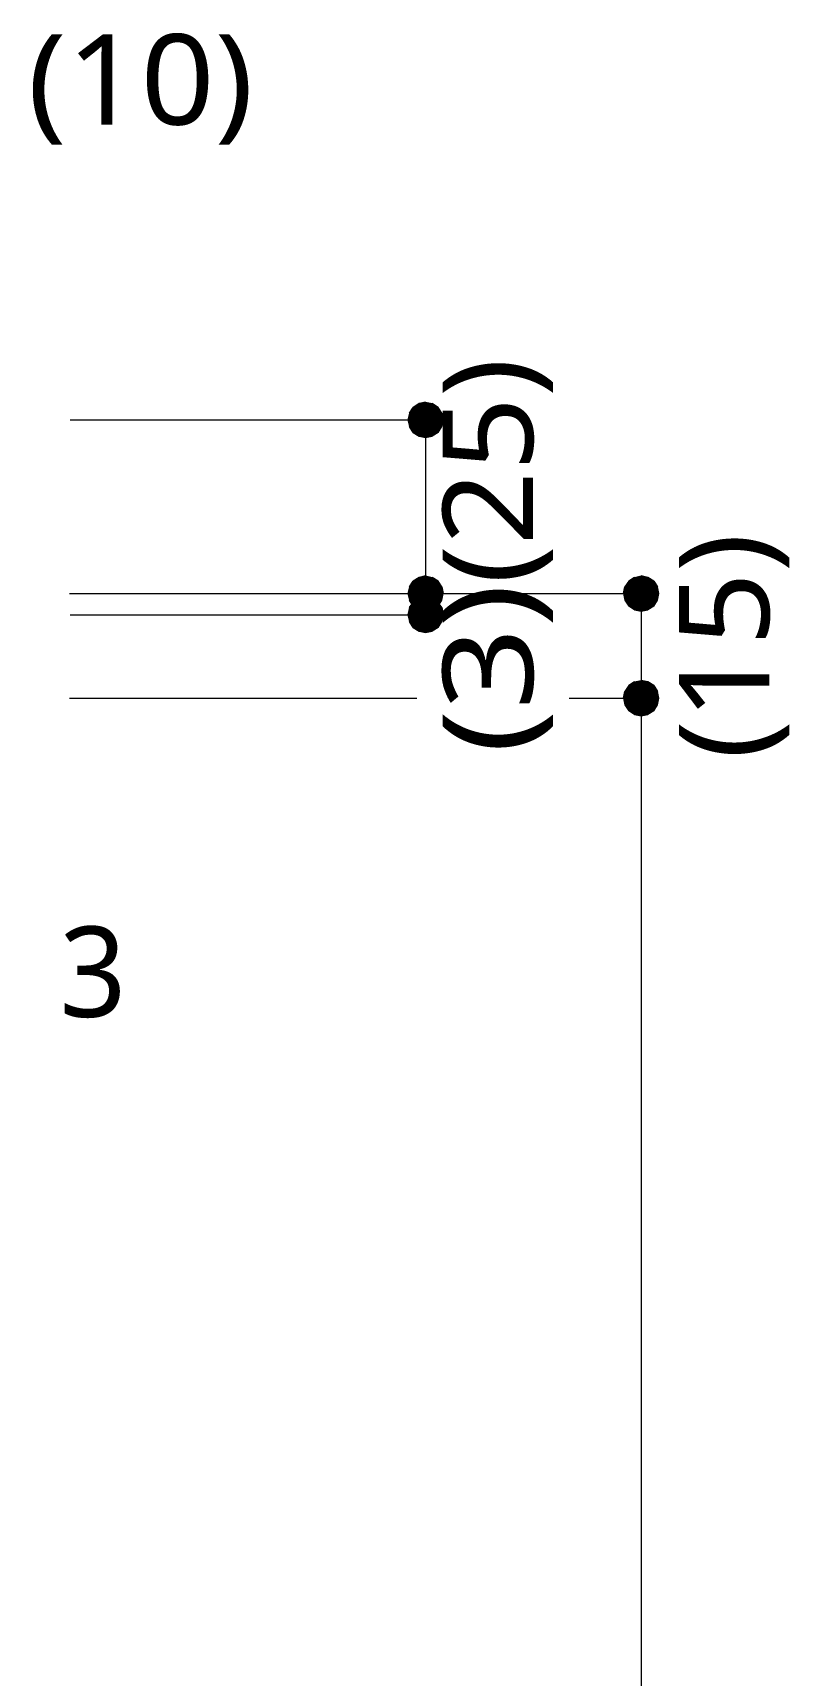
# Model space of a CAD drawing. Header units: millimetres. Extents: x 0 to 420, y 0 to 297.
# Drawn here: x 161.02 to 182.78, y 99.19 to 146.4 of the extents above; entities that cross this region are included whole.
import ezdxf
from ezdxf.enums import TextEntityAlignment as Align

# ---------------------------------------------------------------- set-up
doc = ezdxf.new("R2010")
doc.units = ezdxf.units.MM
doc.styles.add('kst32b', font='NotoSansJP-Variable.ttf')

msp = doc.modelspace()

# ---------------------------------------------------------------- hatches: boundary and pattern name
h = msp.add_hatch(color=7)
h.paths.add_polyline_path([(172.127, 135.742), (171.958, 135.636), (172.318, 135.276), (172.127, 135.742)])
h.paths.add_polyline_path([(171.958, 135.636), (172.318, 135.276), (171.852, 135.467), (171.958, 135.636)])
h.paths.add_polyline_path([(172.318, 135.276), (171.852, 135.467), (171.81, 135.276), (172.318, 135.276)])
h = msp.add_hatch(color=7)
h.paths.add_polyline_path([(172.678, 135.636), (172.508, 135.742), (172.318, 135.276), (172.678, 135.636)])
h.paths.add_polyline_path([(172.508, 135.742), (172.318, 135.276), (172.318, 135.784), (172.508, 135.742)])
h.paths.add_polyline_path([(172.318, 135.276), (172.318, 135.784), (172.127, 135.742), (172.318, 135.276)])
h = msp.add_hatch(color=7)
h.paths.add_polyline_path([(172.784, 135.086), (172.826, 135.276), (172.318, 135.276), (172.784, 135.086)])
h.paths.add_polyline_path([(172.826, 135.276), (172.318, 135.276), (172.784, 135.467), (172.826, 135.276)])
h.paths.add_polyline_path([(172.318, 135.276), (172.784, 135.467), (172.678, 135.636), (172.318, 135.276)])
h = msp.add_hatch(color=7)
h.paths.add_polyline_path([(171.81, 135.276), (171.852, 135.086), (172.318, 135.276), (171.81, 135.276)])
h.paths.add_polyline_path([(171.852, 135.086), (172.318, 135.276), (171.958, 134.916), (171.852, 135.086)])
h.paths.add_polyline_path([(172.318, 135.276), (171.958, 134.916), (172.127, 134.81), (172.318, 135.276)])
for points in [[(172.127, 134.81), (172.318, 134.768), (172.318, 135.276), (172.127, 134.81)], [(172.127, 129.815), (172.318, 129.773), (172.318, 130.281), (172.127, 129.815)], [(178.985, 130.09), (179.028, 130.281), (178.52, 130.281), (178.985, 130.09)], [(172.127, 129.201), (172.318, 129.159), (172.318, 129.667), (172.127, 129.201)], [(178.985, 127.085), (179.028, 127.275), (178.52, 127.275), (178.985, 127.085)]]:
    msp.add_hatch(color=7).paths.add_polyline_path(points)
h = msp.add_hatch(color=7)
h.paths.add_polyline_path([(172.318, 134.768), (172.508, 134.81), (172.318, 135.276), (172.318, 134.768)])
h.paths.add_polyline_path([(172.508, 134.81), (172.318, 135.276), (172.678, 134.916), (172.508, 134.81)])
h.paths.add_polyline_path([(172.318, 135.276), (172.678, 134.916), (172.784, 135.086), (172.318, 135.276)])
h = msp.add_hatch(color=7)
h.paths.add_polyline_path([(172.127, 130.746), (171.958, 130.641), (172.318, 130.281), (172.127, 130.746)])
h.paths.add_polyline_path([(171.958, 130.641), (172.318, 130.281), (171.852, 130.471), (171.958, 130.641)])
h.paths.add_polyline_path([(172.318, 130.281), (171.852, 130.471), (171.81, 130.281), (172.318, 130.281)])
h = msp.add_hatch(color=7)
h.paths.add_polyline_path([(172.678, 130.641), (172.508, 130.746), (172.318, 130.281), (172.678, 130.641)])
h.paths.add_polyline_path([(172.508, 130.746), (172.318, 130.281), (172.318, 130.789), (172.508, 130.746)])
h.paths.add_polyline_path([(172.318, 130.281), (172.318, 130.789), (172.127, 130.746), (172.318, 130.281)])
h = msp.add_hatch(color=7)
h.paths.add_polyline_path([(172.784, 130.09), (172.826, 130.281), (172.318, 130.281), (172.784, 130.09)])
h.paths.add_polyline_path([(172.826, 130.281), (172.318, 130.281), (172.784, 130.471), (172.826, 130.281)])
h.paths.add_polyline_path([(172.318, 130.281), (172.784, 130.471), (172.678, 130.641), (172.318, 130.281)])
h = msp.add_hatch(color=7)
h.paths.add_polyline_path([(178.16, 130.641), (178.054, 130.471), (178.52, 130.281), (178.16, 130.641)])
h.paths.add_polyline_path([(178.054, 130.471), (178.52, 130.281), (178.012, 130.281), (178.054, 130.471)])
h.paths.add_polyline_path([(178.52, 130.281), (178.012, 130.281), (178.054, 130.09), (178.52, 130.281)])
h = msp.add_hatch(color=7)
h.paths.add_polyline_path([(178.71, 130.746), (178.52, 130.789), (178.52, 130.281), (178.71, 130.746)])
h.paths.add_polyline_path([(178.52, 130.789), (178.52, 130.281), (178.329, 130.746), (178.52, 130.789)])
h.paths.add_polyline_path([(178.52, 130.281), (178.329, 130.746), (178.16, 130.641), (178.52, 130.281)])
h = msp.add_hatch(color=7)
h.paths.add_polyline_path([(179.028, 130.281), (178.985, 130.471), (178.52, 130.281), (179.028, 130.281)])
h.paths.add_polyline_path([(178.985, 130.471), (178.52, 130.281), (178.879, 130.641), (178.985, 130.471)])
h.paths.add_polyline_path([(178.52, 130.281), (178.879, 130.641), (178.71, 130.746), (178.52, 130.281)])
h = msp.add_hatch(color=7)
h.paths.add_polyline_path([(171.81, 130.281), (171.852, 130.09), (172.318, 130.281), (171.81, 130.281)])
h.paths.add_polyline_path([(171.852, 130.09), (172.318, 130.281), (171.958, 129.921), (171.852, 130.09)])
h.paths.add_polyline_path([(172.318, 130.281), (171.958, 129.921), (172.127, 129.815), (172.318, 130.281)])
h = msp.add_hatch(color=7)
h.paths.add_polyline_path([(172.127, 130.133), (171.958, 130.027), (172.318, 129.667), (172.127, 130.133)])
h.paths.add_polyline_path([(171.958, 130.027), (172.318, 129.667), (171.852, 129.879), (171.958, 130.027)])
h.paths.add_polyline_path([(172.318, 129.667), (171.852, 129.879), (171.81, 129.667), (172.318, 129.667)])
h = msp.add_hatch(color=7)
h.paths.add_polyline_path([(172.678, 130.027), (172.508, 130.133), (172.318, 129.667), (172.678, 130.027)])
h.paths.add_polyline_path([(172.508, 130.133), (172.318, 129.667), (172.318, 130.175), (172.508, 130.133)])
h.paths.add_polyline_path([(172.318, 129.667), (172.318, 130.175), (172.127, 130.133), (172.318, 129.667)])
h = msp.add_hatch(color=7)
h.paths.add_polyline_path([(172.318, 129.773), (172.508, 129.815), (172.318, 130.281), (172.318, 129.773)])
h.paths.add_polyline_path([(172.508, 129.815), (172.318, 130.281), (172.678, 129.921), (172.508, 129.815)])
h.paths.add_polyline_path([(172.318, 130.281), (172.678, 129.921), (172.784, 130.09), (172.318, 130.281)])
h = msp.add_hatch(color=7)
h.paths.add_polyline_path([(172.784, 129.476), (172.826, 129.667), (172.318, 129.667), (172.784, 129.476)])
h.paths.add_polyline_path([(172.826, 129.667), (172.318, 129.667), (172.784, 129.879), (172.826, 129.667)])
h.paths.add_polyline_path([(172.318, 129.667), (172.784, 129.879), (172.678, 130.027), (172.318, 129.667)])
h = msp.add_hatch(color=7)
h.paths.add_polyline_path([(178.054, 130.09), (178.16, 129.921), (178.52, 130.281), (178.054, 130.09)])
h.paths.add_polyline_path([(178.16, 129.921), (178.52, 130.281), (178.329, 129.815), (178.16, 129.921)])
h.paths.add_polyline_path([(178.52, 130.281), (178.329, 129.815), (178.52, 129.773), (178.52, 130.281)])
h = msp.add_hatch(color=7)
h.paths.add_polyline_path([(178.52, 129.773), (178.71, 129.815), (178.52, 130.281), (178.52, 129.773)])
h.paths.add_polyline_path([(178.71, 129.815), (178.52, 130.281), (178.879, 129.921), (178.71, 129.815)])
h.paths.add_polyline_path([(178.52, 130.281), (178.879, 129.921), (178.985, 130.09), (178.52, 130.281)])
h = msp.add_hatch(color=7)
h.paths.add_polyline_path([(171.81, 129.667), (171.852, 129.476), (172.318, 129.667), (171.81, 129.667)])
h.paths.add_polyline_path([(171.852, 129.476), (172.318, 129.667), (171.958, 129.307), (171.852, 129.476)])
h.paths.add_polyline_path([(172.318, 129.667), (171.958, 129.307), (172.127, 129.201), (172.318, 129.667)])
h = msp.add_hatch(color=7)
h.paths.add_polyline_path([(172.318, 129.159), (172.508, 129.201), (172.318, 129.667), (172.318, 129.159)])
h.paths.add_polyline_path([(172.508, 129.201), (172.318, 129.667), (172.678, 129.307), (172.508, 129.201)])
h.paths.add_polyline_path([(172.318, 129.667), (172.678, 129.307), (172.784, 129.476), (172.318, 129.667)])
h = msp.add_hatch(color=7)
h.paths.add_polyline_path([(178.16, 127.635), (178.054, 127.466), (178.52, 127.275), (178.16, 127.635)])
h.paths.add_polyline_path([(178.054, 127.466), (178.52, 127.275), (178.012, 127.275), (178.054, 127.466)])
h.paths.add_polyline_path([(178.52, 127.275), (178.012, 127.275), (178.054, 127.085), (178.52, 127.275)])
h = msp.add_hatch(color=7)
h.paths.add_polyline_path([(178.71, 127.741), (178.52, 127.783), (178.52, 127.275), (178.71, 127.741)])
h.paths.add_polyline_path([(178.52, 127.783), (178.52, 127.275), (178.329, 127.741), (178.52, 127.783)])
h.paths.add_polyline_path([(178.52, 127.275), (178.329, 127.741), (178.16, 127.635), (178.52, 127.275)])
h = msp.add_hatch(color=7)
h.paths.add_polyline_path([(179.028, 127.275), (178.985, 127.466), (178.52, 127.275), (179.028, 127.275)])
h.paths.add_polyline_path([(178.985, 127.466), (178.52, 127.275), (178.879, 127.635), (178.985, 127.466)])
h.paths.add_polyline_path([(178.52, 127.275), (178.879, 127.635), (178.71, 127.741), (178.52, 127.275)])
h = msp.add_hatch(color=7)
h.paths.add_polyline_path([(178.054, 127.085), (178.16, 126.915), (178.52, 127.275), (178.054, 127.085)])
h.paths.add_polyline_path([(178.16, 126.915), (178.52, 127.275), (178.329, 126.809), (178.16, 126.915)])
h.paths.add_polyline_path([(178.52, 127.275), (178.329, 126.809), (178.52, 126.767), (178.52, 127.275)])
h = msp.add_hatch(color=7)
h.paths.add_polyline_path([(178.52, 126.767), (178.71, 126.809), (178.52, 127.275), (178.52, 126.767)])
h.paths.add_polyline_path([(178.71, 126.809), (178.52, 127.275), (178.879, 126.915), (178.71, 126.809)])
h.paths.add_polyline_path([(178.52, 127.275), (178.879, 126.915), (178.985, 127.085), (178.52, 127.275)])

# ---------------------------------------------------------------- linework, layer by layer
at = {"lineweight": 0}
for points in [[(171.958, 135.636), (172.318, 135.276), (171.852, 135.467)], [(172.127, 135.742), (171.958, 135.636), (172.318, 135.276)], [(172.318, 135.276), (172.318, 135.784), (172.127, 135.742)], [(172.508, 135.742), (172.318, 135.276), (172.318, 135.784)], [(172.678, 135.636), (172.508, 135.742), (172.318, 135.276)], [(172.318, 135.276), (172.784, 135.467), (172.678, 135.636)], [(172.318, 135.276), (171.852, 135.467), (171.81, 135.276)], [(171.81, 135.276), (171.852, 135.086), (172.318, 135.276)], [(171.852, 135.086), (172.318, 135.276), (171.958, 134.916)], [(172.318, 135.276), (171.958, 134.916), (172.127, 134.81)], [(172.127, 134.81), (172.318, 134.768), (172.318, 135.276)], [(172.826, 135.276), (172.318, 135.276), (172.784, 135.467)], [(172.318, 134.768), (172.508, 134.81), (172.318, 135.276)], [(172.508, 134.81), (172.318, 135.276), (172.678, 134.916)], [(172.318, 135.276), (172.678, 134.916), (172.784, 135.086)], [(172.784, 135.086), (172.826, 135.276), (172.318, 135.276)], [(172.318, 130.281), (171.852, 130.471), (171.81, 130.281)], [(171.958, 130.641), (172.318, 130.281), (171.852, 130.471)], [(172.127, 130.746), (171.958, 130.641), (172.318, 130.281)], [(172.318, 130.281), (172.318, 130.789), (172.127, 130.746)], [(172.508, 130.746), (172.318, 130.281), (172.318, 130.789)], [(172.678, 130.641), (172.508, 130.746), (172.318, 130.281)], [(172.318, 130.281), (172.784, 130.471), (172.678, 130.641)], [(172.826, 130.281), (172.318, 130.281), (172.784, 130.471)], [(178.054, 130.471), (178.52, 130.281), (178.012, 130.281)], [(178.16, 130.641), (178.054, 130.471), (178.52, 130.281)], [(178.52, 130.281), (178.329, 130.746), (178.16, 130.641)], [(178.52, 130.789), (178.52, 130.281), (178.329, 130.746)], [(178.71, 130.746), (178.52, 130.789), (178.52, 130.281)], [(178.52, 130.281), (178.879, 130.641), (178.71, 130.746)], [(178.985, 130.471), (178.52, 130.281), (178.879, 130.641)], [(179.028, 130.281), (178.985, 130.471), (178.52, 130.281)], [(171.81, 130.281), (171.852, 130.09), (172.318, 130.281)], [(172.318, 129.667), (171.852, 129.879), (171.81, 129.667)], [(171.852, 130.09), (172.318, 130.281), (171.958, 129.921)], [(171.958, 130.027), (172.318, 129.667), (171.852, 129.879)], [(172.318, 130.281), (171.958, 129.921), (172.127, 129.815)], [(172.127, 130.133), (171.958, 130.027), (172.318, 129.667)], [(172.127, 129.815), (172.318, 129.773), (172.318, 130.281)], [(172.318, 129.667), (172.318, 130.175), (172.127, 130.133)], [(172.318, 129.773), (172.508, 129.815), (172.318, 130.281)], [(172.508, 129.815), (172.318, 130.281), (172.678, 129.921)], [(172.318, 130.281), (172.678, 129.921), (172.784, 130.09)], [(172.784, 130.09), (172.826, 130.281), (172.318, 130.281)], [(172.508, 130.133), (172.318, 129.667), (172.318, 130.175)], [(172.678, 130.027), (172.508, 130.133), (172.318, 129.667)], [(172.318, 129.667), (172.784, 129.879), (172.678, 130.027)], [(172.826, 129.667), (172.318, 129.667), (172.784, 129.879)], [(178.52, 130.281), (178.012, 130.281), (178.054, 130.09)], [(178.054, 130.09), (178.16, 129.921), (178.52, 130.281)], [(178.16, 129.921), (178.52, 130.281), (178.329, 129.815)], [(178.52, 130.281), (178.329, 129.815), (178.52, 129.773)], [(178.52, 129.773), (178.71, 129.815), (178.52, 130.281)], [(178.71, 129.815), (178.52, 130.281), (178.879, 129.921)], [(178.52, 130.281), (178.879, 129.921), (178.985, 130.09)], [(178.985, 130.09), (179.028, 130.281), (178.52, 130.281)], [(171.81, 129.667), (171.852, 129.476), (172.318, 129.667)], [(171.852, 129.476), (172.318, 129.667), (171.958, 129.307)], [(172.318, 129.667), (171.958, 129.307), (172.127, 129.201)], [(172.127, 129.201), (172.318, 129.159), (172.318, 129.667)], [(172.318, 129.159), (172.508, 129.201), (172.318, 129.667)], [(172.508, 129.201), (172.318, 129.667), (172.678, 129.307)], [(172.318, 129.667), (172.678, 129.307), (172.784, 129.476)], [(172.784, 129.476), (172.826, 129.667), (172.318, 129.667)], [(178.16, 127.635), (178.054, 127.466), (178.52, 127.275)], [(178.52, 127.275), (178.329, 127.741), (178.16, 127.635)], [(178.52, 127.783), (178.52, 127.275), (178.329, 127.741)], [(178.71, 127.741), (178.52, 127.783), (178.52, 127.275)], [(178.52, 127.275), (178.879, 127.635), (178.71, 127.741)], [(178.985, 127.466), (178.52, 127.275), (178.879, 127.635)], [(178.054, 127.466), (178.52, 127.275), (178.012, 127.275)], [(178.52, 127.275), (178.012, 127.275), (178.054, 127.085)], [(178.054, 127.085), (178.16, 126.915), (178.52, 127.275)], [(178.16, 126.915), (178.52, 127.275), (178.329, 126.809)], [(178.52, 127.275), (178.329, 126.809), (178.52, 126.767)], [(179.028, 127.275), (178.985, 127.466), (178.52, 127.275)], [(178.52, 126.767), (178.71, 126.809), (178.52, 127.275)], [(178.71, 126.809), (178.52, 127.275), (178.879, 126.915)], [(178.52, 127.275), (178.879, 126.915), (178.985, 127.085)], [(178.985, 127.085), (179.028, 127.275), (178.52, 127.275)]]:
    msp.add_lwpolyline(points, close=True, dxfattribs=at)
at = {"lineweight": 13}
for points in [[(162.094, 135.276), (172.318, 135.276)], [(172.318, 135.276), (172.318, 130.281), (172.318, 129.667)], [(172.318, 135.276), (172.318, 134.683)], [(162.073, 130.281), (178.52, 130.281)], [(178.52, 130.281), (178.52, 127.275)], [(162.094, 129.667), (172.318, 129.667)], [(162.073, 127.275), (172.064, 127.275)], [(176.445, 127.275), (178.52, 127.275)], [(178.52, 127.275), (178.52, 62.061)], [(178.52, 122.513), (178.52, 121.708)]]:
    msp.add_lwpolyline(points, dxfattribs=at)

# ---------------------------------------------------------------- texts
at = {"style": 'kst32b'}
for s, p, p2 in [('(10)', (160.867, 143.764), (167.364, 143.764)), ('(25)', (175.408, 130.556), (175.408, 137.053)), ('(15)', (182.203, 125.518), (182.203, 132.016)), ('(3)', (175.408, 125.688), (175.408, 130.561))]:
    msp.add_text(s, height=2.5989, dxfattribs=at).set_placement(p, p2, align=Align.FIT)
msp.add_text('3', height=2.599, dxfattribs=at).set_placement((161.777, 118.11))

doc.saveas('drawing.dxf')
